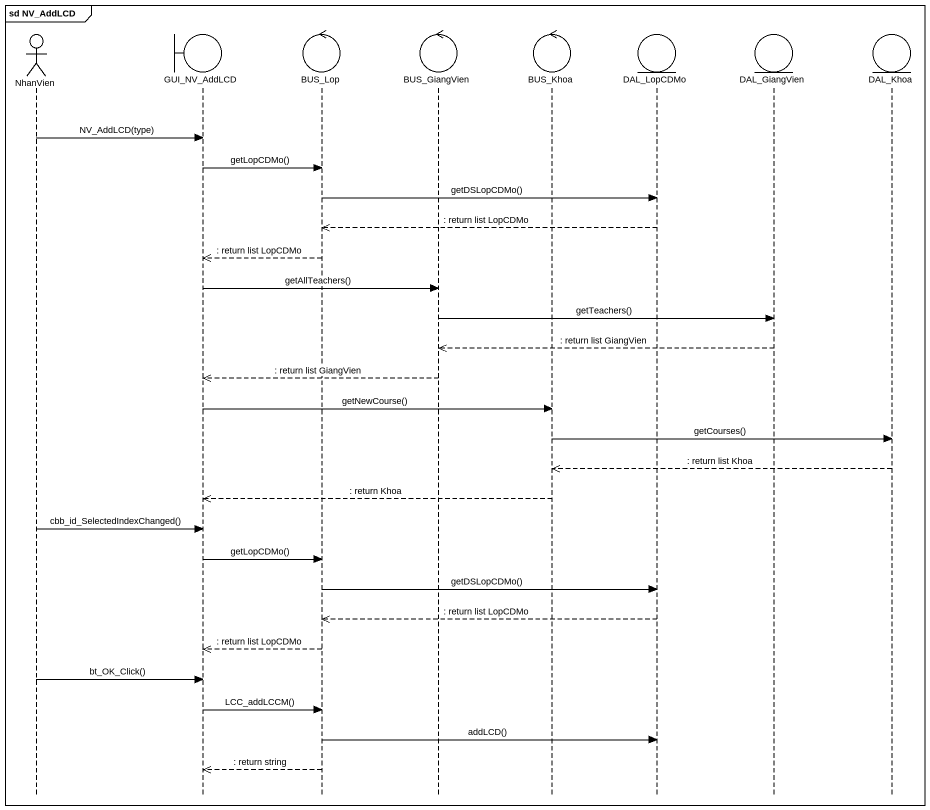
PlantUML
@startuml
mainframe sd NV_AddLCD
hide footbox
actor NhanVien
boundary GUI_NV_AddLCD
control BUS_Lop
control BUS_GiangVien
control BUS_Khoa
entity DAL_LopCDMo
entity DAL_GiangVien
entity DAL_Khoa

NhanVien -> GUI_NV_AddLCD : NV_AddLCD(type)
GUI_NV_AddLCD -> BUS_Lop : getLopCDMo()
BUS_Lop -> DAL_LopCDMo : getDSLopCDMo()
DAL_LopCDMo -->> BUS_Lop : : return list LopCDMo
BUS_Lop -->> GUI_NV_AddLCD : : return list LopCDMo
GUI_NV_AddLCD -> BUS_GiangVien : getAllTeachers()
BUS_GiangVien -> DAL_GiangVien : getTeachers()
DAL_GiangVien -->> BUS_GiangVien : : return list GiangVien
BUS_GiangVien -->> GUI_NV_AddLCD : : return list GiangVien
GUI_NV_AddLCD -> BUS_Khoa : getNewCourse()
BUS_Khoa -> DAL_Khoa : getCourses()
DAL_Khoa -->> BUS_Khoa : : return list Khoa
BUS_Khoa -->> GUI_NV_AddLCD : : return Khoa
NhanVien -> GUI_NV_AddLCD : cbb_id_SelectedIndexChanged()
GUI_NV_AddLCD -> BUS_Lop : getLopCDMo()
BUS_Lop -> DAL_LopCDMo : getDSLopCDMo()
DAL_LopCDMo -->> BUS_Lop : : return list LopCDMo
BUS_Lop -->> GUI_NV_AddLCD : : return list LopCDMo
NhanVien -> GUI_NV_AddLCD : bt_OK_Click()
GUI_NV_AddLCD -> BUS_Lop : LCC_addLCCM()
BUS_Lop -> DAL_LopCDMo : addLCD()
BUS_Lop -->> GUI_NV_AddLCD : : return string
@enduml
